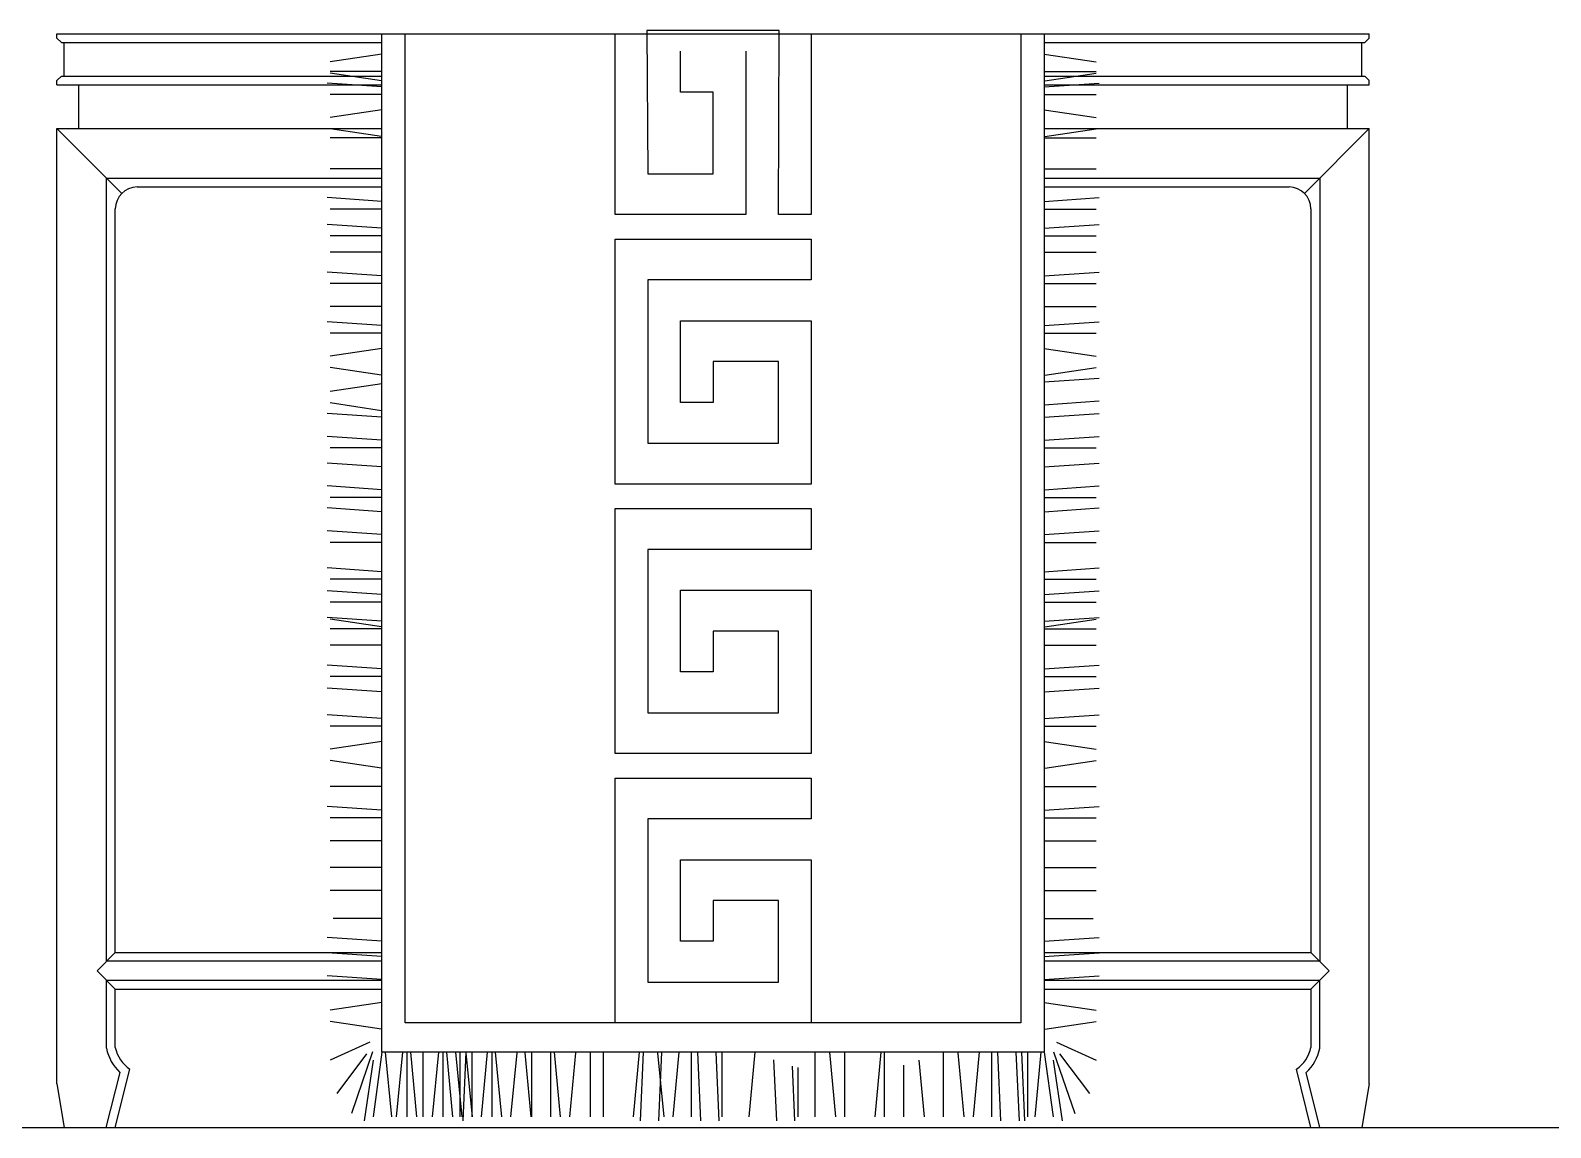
# Model space of a CAD drawing. Header units: inches. Extents: x 6 to 48.5, y 12.5 to 37.3.
# Drawn here: x 6.75 to 7.793, y 19.347 to 20.099 of the extents above; entities that cross this region are included whole.
import ezdxf

# ---------------------------------------------------------------- set-up
doc = ezdxf.new("R2010")
doc.units = ezdxf.units.IN
doc.header["$MEASUREMENT"] = 0
doc.layers.add('02', color=2, linetype='Continuous')
doc.layers.add('1', color=1, linetype='Continuous')

msp = doc.modelspace()

# ---------------------------------------------------------------- linework, layer by layer
at = {"layer": '02'}
for p, q in [((6.7687, 20.0968), (7.6687, 20.0968)), ((6.7687, 20.0938), (6.7687, 20.0968)), ((6.7717, 20.0908), (6.7687, 20.0938)), ((6.7717, 20.0908), (6.9916, 20.0908)), ((6.7737, 20.0678), (6.7737, 20.0908)), ((6.9916, 19.3985), (6.9916, 20.0968)), ((7.0076, 19.4185), (7.0076, 20.0968)), ((7.1515, 19.9729), (7.1515, 20.0968)), ((7.2641, 20.0992), (7.1733, 20.0992)), ((7.1733, 20.0992), (7.1739, 20.0009)), ((7.2635, 19.9729), (7.2641, 20.0992)), ((7.2859, 20.0968), (7.2859, 19.9729)), ((7.4298, 20.0968), (7.4298, 19.4185)), ((7.4458, 20.0968), (7.4458, 19.3985)), ((7.4458, 20.0908), (7.6657, 20.0908)), ((7.6637, 20.0678), (7.6637, 20.0908)), ((7.6657, 20.0908), (7.6687, 20.0938)), ((7.6687, 20.0938), (7.6687, 20.0968)), ((6.9916, 20.083), (6.956, 20.0777)), ((7.1963, 20.0569), (7.1963, 20.0849)), ((7.2411, 20.0849), (7.2411, 19.9729)), ((7.4458, 20.083), (7.4814, 20.0777)), ((6.9916, 20.0709), (6.956, 20.0709)), ((6.9913, 20.0646), (6.956, 20.0699)), ((7.4458, 20.0709), (7.4814, 20.0709)), ((7.4461, 20.0646), (7.4814, 20.0699)), ((6.7717, 20.0678), (6.7687, 20.0648)), ((6.7687, 20.0618), (6.7687, 20.0648)), ((6.7687, 20.0618), (6.9916, 20.0618)), ((6.7717, 20.0678), (6.9916, 20.0678)), ((6.7837, 20.0318), (6.7837, 20.0618)), ((6.9916, 20.0604), (6.9539, 20.0631)), ((7.4458, 20.0678), (7.6657, 20.0678)), ((7.4458, 20.0604), (7.4835, 20.0631)), ((7.4458, 20.0618), (7.6687, 20.0618)), ((7.6537, 20.0318), (7.6537, 20.0618)), ((7.6657, 20.0678), (7.6687, 20.0648)), ((7.6687, 20.0618), (7.6687, 20.0648)), ((6.9916, 20.0552), (6.956, 20.0552)), ((7.2187, 20.0569), (7.1963, 20.0569)), ((7.2187, 20.0009), (7.2187, 20.0569)), ((7.4458, 20.0552), (7.4814, 20.0552)), ((6.9916, 20.0447), (6.956, 20.0395)), ((7.4458, 20.0447), (7.4814, 20.0395)), ((6.7687, 19.3768), (6.7687, 20.0318)), ((6.7687, 20.0318), (6.9916, 20.0318)), ((6.8131, 19.9874), (6.7687, 20.0318)), ((6.9913, 20.0264), (6.956, 20.0316)), ((7.4458, 20.0318), (7.6687, 20.0318)), ((7.4461, 20.0264), (7.4814, 20.0316)), ((7.6243, 19.9874), (7.6687, 20.0318)), ((7.6687, 19.3768), (7.6687, 20.0318)), ((6.9913, 20.0256), (6.9561, 20.0256)), ((7.4461, 20.0256), (7.4813, 20.0256)), ((6.8027, 19.4608), (6.8027, 19.9978)), ((6.8027, 19.9978), (6.9916, 19.9978)), ((6.9916, 20.0042), (6.956, 20.0042)), ((7.1739, 20.0009), (7.2187, 20.0009)), ((7.4458, 20.0042), (7.4814, 20.0042)), ((7.4458, 19.9978), (7.6347, 19.9978)), ((7.6347, 19.9978), (7.6347, 19.4608)), ((6.8237, 19.9918), (6.9916, 19.9918)), ((7.4458, 19.9918), (7.6137, 19.9918)), ((6.8087, 19.4668), (6.8087, 19.9768)), ((6.9916, 19.9819), (6.9539, 19.9845)), ((6.9916, 19.9766), (6.956, 19.9766)), ((7.4458, 19.9819), (7.4835, 19.9845)), ((7.4458, 19.9766), (7.4814, 19.9766)), ((7.6287, 19.9768), (7.6287, 19.4668)), ((6.9916, 19.9635), (6.9539, 19.9661)), ((7.2411, 19.9729), (7.1515, 19.9729)), ((7.2859, 19.9729), (7.2635, 19.9729)), ((7.4458, 19.9635), (7.4835, 19.9661)), ((6.9916, 19.9583), (6.956, 19.9583)), ((7.1515, 19.7881), (7.1515, 19.9561)), ((7.1515, 19.9561), (7.2859, 19.9561)), ((7.2859, 19.9561), (7.2859, 19.9281)), ((7.4458, 19.9583), (7.4814, 19.9583)), ((6.9913, 19.947), (6.9561, 19.947)), ((7.4461, 19.947), (7.4813, 19.947)), ((6.9916, 19.9308), (6.9539, 19.9334)), ((6.9916, 19.9256), (6.956, 19.9256)), ((7.1739, 19.9281), (7.1739, 19.8161)), ((7.2859, 19.9281), (7.1739, 19.9281)), ((7.4458, 19.9308), (7.4835, 19.9334)), ((7.4458, 19.9256), (7.4814, 19.9256)), ((6.9916, 19.9099), (6.956, 19.9099)), ((7.4458, 19.9099), (7.4814, 19.9099)), ((6.9916, 19.8968), (6.9539, 19.8994)), ((7.1963, 19.8441), (7.1963, 19.9001)), ((7.1963, 19.9001), (7.2859, 19.9001)), ((7.2859, 19.9001), (7.2859, 19.7881)), ((7.4458, 19.8968), (7.4835, 19.8994)), ((6.9916, 19.8915), (6.956, 19.8915)), ((7.4458, 19.8915), (7.4814, 19.8915)), ((6.9916, 19.8811), (6.956, 19.8758)), ((7.2635, 19.8721), (7.2187, 19.8721)), ((7.2187, 19.8721), (7.2187, 19.8441)), ((7.2635, 19.8161), (7.2635, 19.8721)), ((7.4458, 19.8811), (7.4814, 19.8758)), ((6.9913, 19.8627), (6.956, 19.868)), ((7.4461, 19.8627), (7.4814, 19.868)), ((6.9916, 19.8568), (6.956, 19.8515)), ((7.4458, 19.8582), (7.4835, 19.8608)), ((6.9913, 19.8384), (6.956, 19.8437)), ((7.2187, 19.8441), (7.1963, 19.8441)), ((7.4458, 19.8425), (7.4835, 19.8451)), ((6.9916, 19.8339), (6.9539, 19.8365)), ((7.4458, 19.8339), (7.4835, 19.8365)), ((6.9916, 19.8182), (6.9539, 19.8208)), ((7.4458, 19.8182), (7.4835, 19.8208)), ((6.9916, 19.8129), (6.956, 19.8129)), ((7.1739, 19.8161), (7.2635, 19.8161)), ((7.4458, 19.8129), (7.4814, 19.8129)), ((6.9916, 19.7999), (6.9539, 19.8025)), ((7.4458, 19.7999), (7.4835, 19.8025)), ((7.2859, 19.7881), (7.1515, 19.7881)), ((6.9916, 19.7841), (6.9539, 19.7868)), ((6.9916, 19.7789), (6.956, 19.7789)), ((7.4458, 19.7841), (7.4835, 19.7868)), ((7.4458, 19.7789), (7.4814, 19.7789)), ((6.9916, 19.7691), (6.9539, 19.7717)), ((7.1515, 19.7713), (7.2859, 19.7713)), ((7.1515, 19.6033), (7.1515, 19.7713)), ((7.2859, 19.7713), (7.2859, 19.7433)), ((7.4458, 19.7691), (7.4835, 19.7717)), ((6.9916, 19.7534), (6.9539, 19.756)), ((6.9916, 19.7481), (6.956, 19.7481)), ((7.4458, 19.7534), (7.4835, 19.756)), ((7.4458, 19.7481), (7.4814, 19.7481)), ((7.2859, 19.7433), (7.1739, 19.7433)), ((7.1739, 19.7433), (7.1739, 19.6313)), ((6.9916, 19.728), (6.9539, 19.7307)), ((7.4458, 19.728), (7.4835, 19.7307)), ((6.9916, 19.7228), (6.956, 19.7228)), ((7.1963, 19.7153), (7.2859, 19.7153)), ((7.1963, 19.6593), (7.1963, 19.7153)), ((7.2859, 19.7153), (7.2859, 19.6033)), ((7.4458, 19.7228), (7.4814, 19.7228)), ((6.9916, 19.7123), (6.9539, 19.7149)), ((6.9916, 19.7071), (6.956, 19.7071)), ((7.4458, 19.7123), (7.4835, 19.7149)), ((7.4458, 19.7071), (7.4814, 19.7071)), ((6.9916, 19.694), (6.9539, 19.6966)), ((6.9913, 19.6901), (6.956, 19.6954)), ((7.4458, 19.694), (7.4835, 19.6966)), ((7.4461, 19.6901), (7.4814, 19.6954)), ((6.9916, 19.6887), (6.956, 19.6887)), ((7.2187, 19.6873), (7.2187, 19.6593)), ((7.2635, 19.6873), (7.2187, 19.6873)), ((7.2635, 19.6313), (7.2635, 19.6873)), ((7.4458, 19.6887), (7.4814, 19.6887)), ((6.9913, 19.6775), (6.9561, 19.6775)), ((7.4461, 19.6775), (7.4813, 19.6775)), ((6.9916, 19.6613), (6.9539, 19.6639)), ((7.4458, 19.6613), (7.4835, 19.6639)), ((6.9916, 19.6561), (6.956, 19.6561)), ((7.2187, 19.6593), (7.1963, 19.6593)), ((7.4458, 19.6561), (7.4814, 19.6561)), ((6.9916, 19.6456), (6.9539, 19.6482)), ((7.4458, 19.6456), (7.4835, 19.6482)), ((6.9916, 19.6272), (6.9539, 19.6299)), ((6.9916, 19.622), (6.956, 19.622)), ((7.1739, 19.6313), (7.2635, 19.6313)), ((7.4458, 19.6272), (7.4835, 19.6299)), ((7.4458, 19.622), (7.4814, 19.622)), ((6.9916, 19.6115), (6.956, 19.6063)), ((7.4458, 19.6115), (7.4814, 19.6063)), ((7.2859, 19.6033), (7.1515, 19.6033)), ((6.9913, 19.5932), (6.956, 19.5984)), ((7.4461, 19.5932), (7.4814, 19.5984)), ((6.9913, 19.5806), (6.9561, 19.5806)), ((7.1515, 19.5865), (7.2859, 19.5865)), ((7.1515, 19.4185), (7.1515, 19.5865)), ((7.2859, 19.5865), (7.2859, 19.5585)), ((7.4461, 19.5806), (7.4813, 19.5806)), ((6.9916, 19.5644), (6.9539, 19.567)), ((6.9916, 19.5591), (6.956, 19.5591)), ((7.4458, 19.5644), (7.4835, 19.567)), ((7.4458, 19.5591), (7.4814, 19.5591)), ((7.2859, 19.5585), (7.1739, 19.5585)), ((7.1739, 19.5585), (7.1739, 19.4465)), ((6.9916, 19.5434), (6.956, 19.5434)), ((7.4458, 19.5434), (7.4814, 19.5434)), ((7.1963, 19.5305), (7.2859, 19.5305)), ((7.1963, 19.4745), (7.1963, 19.5305)), ((7.2859, 19.5305), (7.2859, 19.4185)), ((6.9916, 19.5251), (6.956, 19.5251)), ((7.4458, 19.5251), (7.4814, 19.5251)), ((6.9916, 19.5094), (6.956, 19.5094)), ((7.4458, 19.5094), (7.4814, 19.5094)), ((7.2187, 19.5025), (7.2187, 19.4745)), ((7.2635, 19.5025), (7.2187, 19.5025)), ((7.2635, 19.4465), (7.2635, 19.5025)), ((6.9916, 19.4902), (6.9581, 19.4902)), ((7.4458, 19.4902), (7.4793, 19.4902)), ((6.9916, 19.4745), (6.9539, 19.4771)), ((7.4458, 19.4745), (7.4835, 19.4771)), ((6.7962, 19.4543), (6.8087, 19.4668)), ((6.8087, 19.4668), (6.9916, 19.4668)), ((6.9916, 19.464), (6.9539, 19.4666)), ((7.2187, 19.4745), (7.1963, 19.4745)), ((7.4458, 19.4668), (7.6287, 19.4668)), ((7.4458, 19.464), (7.4835, 19.4666)), ((7.6412, 19.4543), (7.6287, 19.4668)), ((6.9916, 19.4608), (6.8027, 19.4608)), ((7.6347, 19.4608), (7.4458, 19.4608)), ((6.8087, 19.4418), (6.7962, 19.4543)), ((6.8027, 19.4478), (6.9916, 19.4478)), ((6.8027, 19.4012), (6.8027, 19.4478)), ((6.9916, 19.4483), (6.9539, 19.4509)), ((7.1739, 19.4465), (7.2635, 19.4465)), ((7.4458, 19.4483), (7.4835, 19.4509)), ((7.4458, 19.4478), (7.6347, 19.4478)), ((7.6287, 19.4418), (7.6412, 19.4543)), ((7.6347, 19.4012), (7.6347, 19.4478)), ((6.8087, 19.4418), (6.9916, 19.4418)), ((6.8087, 19.4018), (6.8087, 19.4418)), ((7.4458, 19.4418), (7.6287, 19.4418)), ((7.6287, 19.4418), (7.6287, 19.4018)), ((6.9916, 19.4326), (6.956, 19.4273)), ((7.4458, 19.4326), (7.4814, 19.4273)), ((6.9913, 19.4142), (6.956, 19.4195)), ((7.4298, 19.4185), (7.0076, 19.4185)), ((7.4461, 19.4142), (7.4814, 19.4195)), ((6.9833, 19.4053), (6.956, 19.3931)), ((7.4541, 19.4053), (7.4814, 19.3931)), ((6.9811, 19.3974), (6.9606, 19.3702)), ((6.9852, 19.3987), (6.9707, 19.3565)), ((6.9856, 19.3931), (6.9793, 19.3514)), ((6.9916, 19.3985), (6.9856, 19.3541)), ((7.4458, 19.3985), (6.9916, 19.3985)), ((6.9939, 19.3985), (6.9981, 19.3541)), ((7.0056, 19.3985), (7.0014, 19.3541)), ((7.0086, 19.3981), (7.0086, 19.3541)), ((7.0111, 19.3985), (7.0153, 19.3541)), ((7.0197, 19.3985), (7.0197, 19.3541)), ((7.0303, 19.3985), (7.0261, 19.3541)), ((7.0333, 19.3981), (7.0333, 19.3541)), ((7.0358, 19.3985), (7.04, 19.3541)), ((7.0421, 19.3985), (7.0463, 19.3541)), ((7.0449, 19.3985), (7.0449, 19.3541)), ((7.0491, 19.3985), (7.047, 19.3514)), ((7.0492, 19.3981), (7.0534, 19.3541)), ((7.0533, 19.3985), (7.0533, 19.3541)), ((7.0638, 19.3985), (7.0597, 19.3541)), ((7.0669, 19.3981), (7.0669, 19.3541)), ((7.0693, 19.3985), (7.0735, 19.3541)), ((7.084, 19.3981), (7.0798, 19.3541)), ((7.0895, 19.3981), (7.0937, 19.3541)), ((7.0941, 19.3981), (7.0941, 19.3541)), ((7.1072, 19.3981), (7.1072, 19.3541)), ((7.1097, 19.3985), (7.1138, 19.3541)), ((7.1243, 19.3981), (7.1201, 19.3541)), ((7.1344, 19.3981), (7.1344, 19.3541)), ((7.1433, 19.3981), (7.1433, 19.3541)), ((7.1681, 19.3985), (7.1639, 19.3541)), ((7.1708, 19.3985), (7.1687, 19.3514)), ((7.1806, 19.3981), (7.1848, 19.3541)), ((7.1833, 19.3985), (7.1813, 19.3514)), ((7.1953, 19.3985), (7.1911, 19.3541)), ((7.2037, 19.3985), (7.2037, 19.3541)), ((7.2079, 19.3985), (7.21, 19.3514)), ((7.2205, 19.3985), (7.2226, 19.3514)), ((7.2247, 19.3985), (7.2247, 19.3541)), ((7.2474, 19.3985), (7.2432, 19.3541)), ((7.2602, 19.3933), (7.2621, 19.3514)), ((7.2884, 19.3985), (7.2884, 19.3541)), ((7.2985, 19.3985), (7.3027, 19.3541)), ((7.3089, 19.3985), (7.3089, 19.3541)), ((7.3337, 19.3985), (7.3295, 19.3541)), ((7.3361, 19.3985), (7.3361, 19.3541)), ((7.3598, 19.393), (7.3635, 19.3541)), ((7.3764, 19.3981), (7.3764, 19.3541)), ((7.3866, 19.3981), (7.3907, 19.3541)), ((7.4012, 19.3985), (7.397, 19.3541)), ((7.4096, 19.3985), (7.4096, 19.3541)), ((7.4138, 19.3985), (7.4159, 19.3514)), ((7.4264, 19.3985), (7.4285, 19.3514)), ((7.4301, 19.3985), (7.4322, 19.3514)), ((7.4343, 19.3985), (7.4343, 19.3541)), ((7.4435, 19.3985), (7.4393, 19.3541)), ((7.4458, 19.3985), (7.4519, 19.3541)), ((7.4519, 19.3931), (7.4581, 19.3514)), ((7.4522, 19.3987), (7.4667, 19.3565)), ((7.4563, 19.3974), (7.4768, 19.3702)), ((6.8025, 19.3468), (6.812, 19.3845)), ((6.8087, 19.3468), (6.8187, 19.3868)), ((7.273, 19.3889), (7.2746, 19.3514)), ((7.2767, 19.3879), (7.2767, 19.3541)), ((7.3492, 19.3895), (7.3492, 19.3541)), ((7.6287, 19.3468), (7.6187, 19.3868)), ((7.6349, 19.3468), (7.6255, 19.3845)), ((6.7687, 19.3768), (6.7737, 19.3468)), ((7.6687, 19.3768), (7.6637, 19.3468))]:
    msp.add_line(p, q, dxfattribs=at)
for centre, radius, start, end in [((6.8237, 19.9768), 0.015, 90, 180), ((7.6137, 19.9768), 0.015, 0, 90), ((6.8329, 19.4071), 0.0308, 191.1084, 227.0886), ((6.8329, 19.4071), 0.0248, 192.3838, 234.9963), ((7.6045, 19.4071), 0.0248, 305.0037, 347.6162), ((7.6045, 19.4071), 0.0308, 312.9114, 348.8916)]:
    msp.add_arc(centre, radius, start, end, dxfattribs=at)
at = {"layer": '1'}
msp.add_line((6.3075, 19.3468), (26.6337, 19.3468), dxfattribs=at)

doc.saveas('drawing.dxf')
